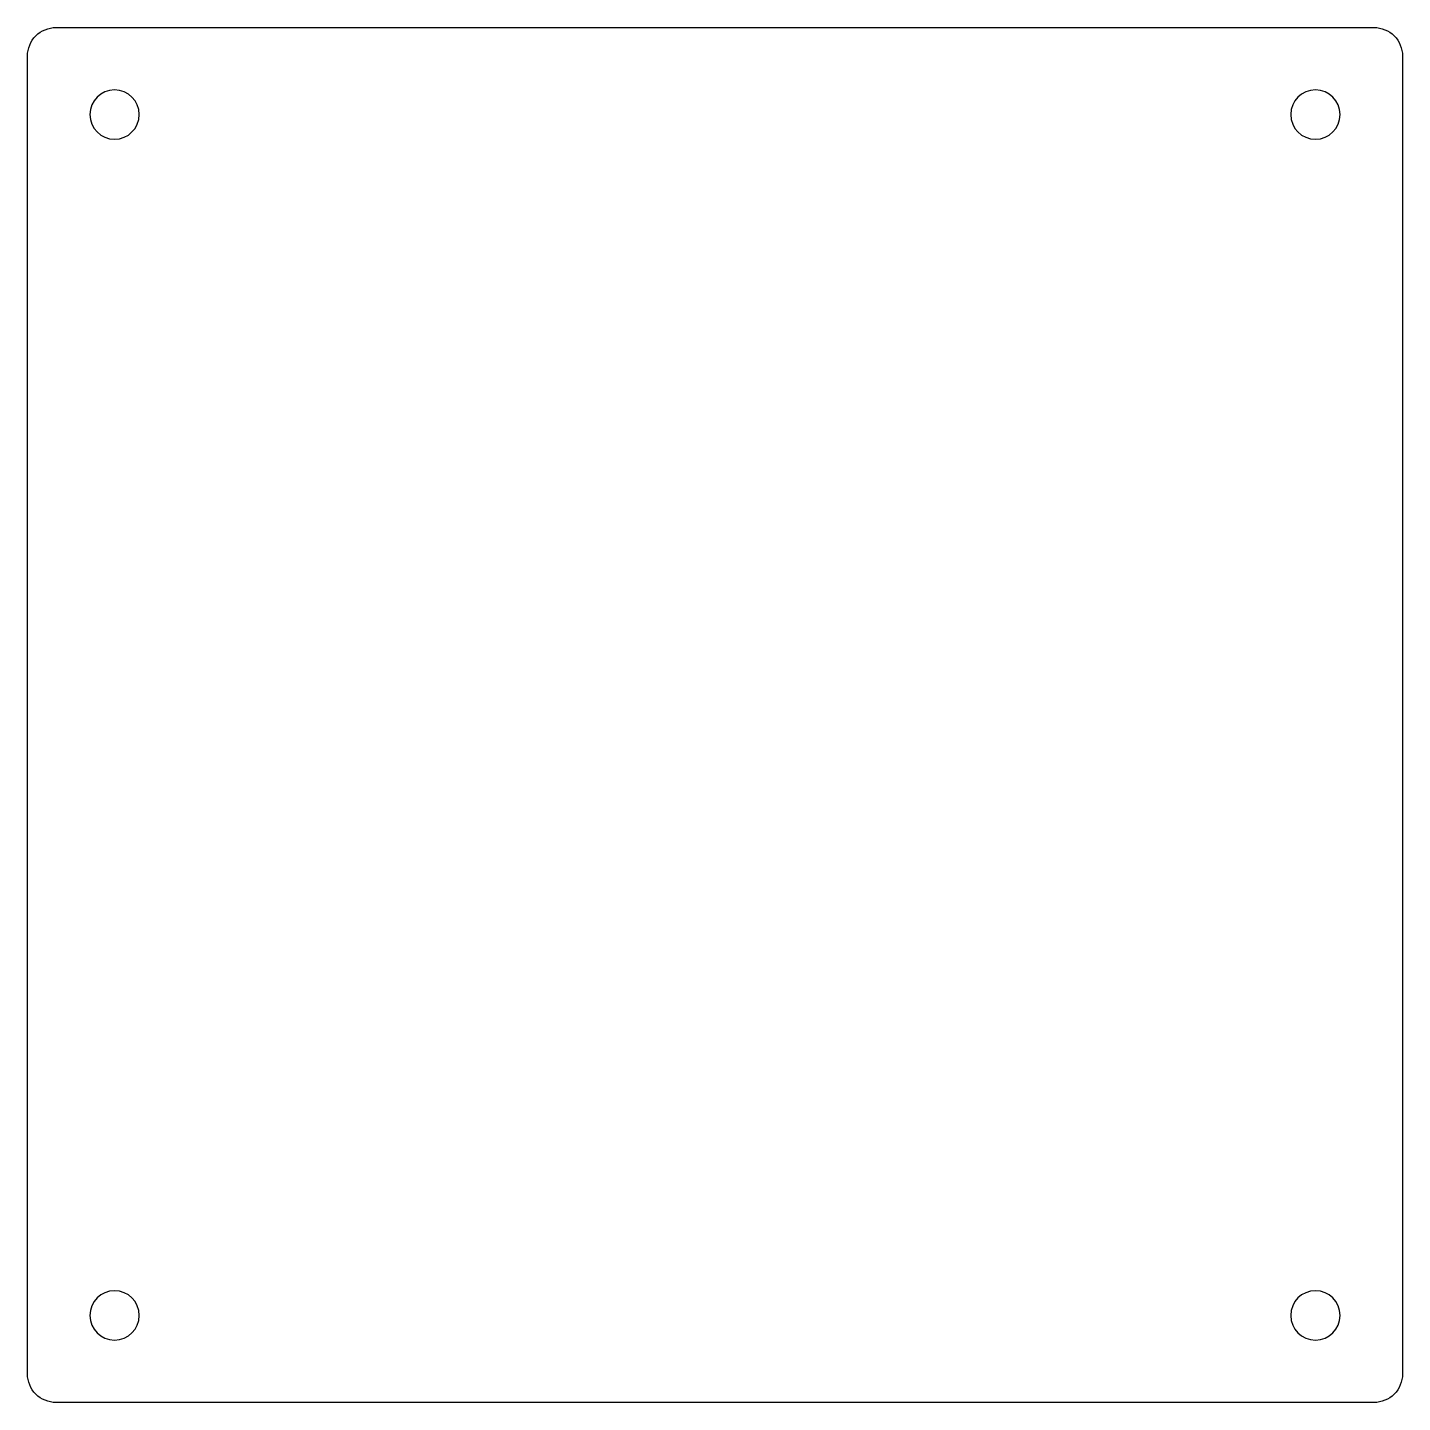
# Model space of a CAD drawing. Header units: inches. Extents: x 432.15 to 438.15, y 114.34 to 120.34.
import ezdxf

# ---------------------------------------------------------------- set-up
doc = ezdxf.new("R2010")
doc.units = ezdxf.units.IN
doc.header["$MEASUREMENT"] = 0
doc.layers.add('alum cab', color=9, linetype='Continuous')

msp = doc.modelspace()

# ---------------------------------------------------------------- linework, layer by layer
msp.add_lwpolyline([(432.2771, 120.3386), (438.0271, 120.3386, -0.414214), (438.1521, 120.2136), (438.1521, 114.4636, -0.414214), (438.0271, 114.3386), (432.2771, 114.3386, -0.414214), (432.1521, 114.4636), (432.1521, 120.2136, -0.414214)], format="xyb", close=True)
at = {"layer": 'alum cab', "extrusion": (3e-16, 0, -1)}
for centre in [(-432.5321, 119.9586), (-437.7721, 119.9586), (-432.5321, 114.7186), (-437.7721, 114.7186)]:
    msp.add_circle(centre, 0.1075, dxfattribs=at)

doc.saveas('drawing.dxf')
